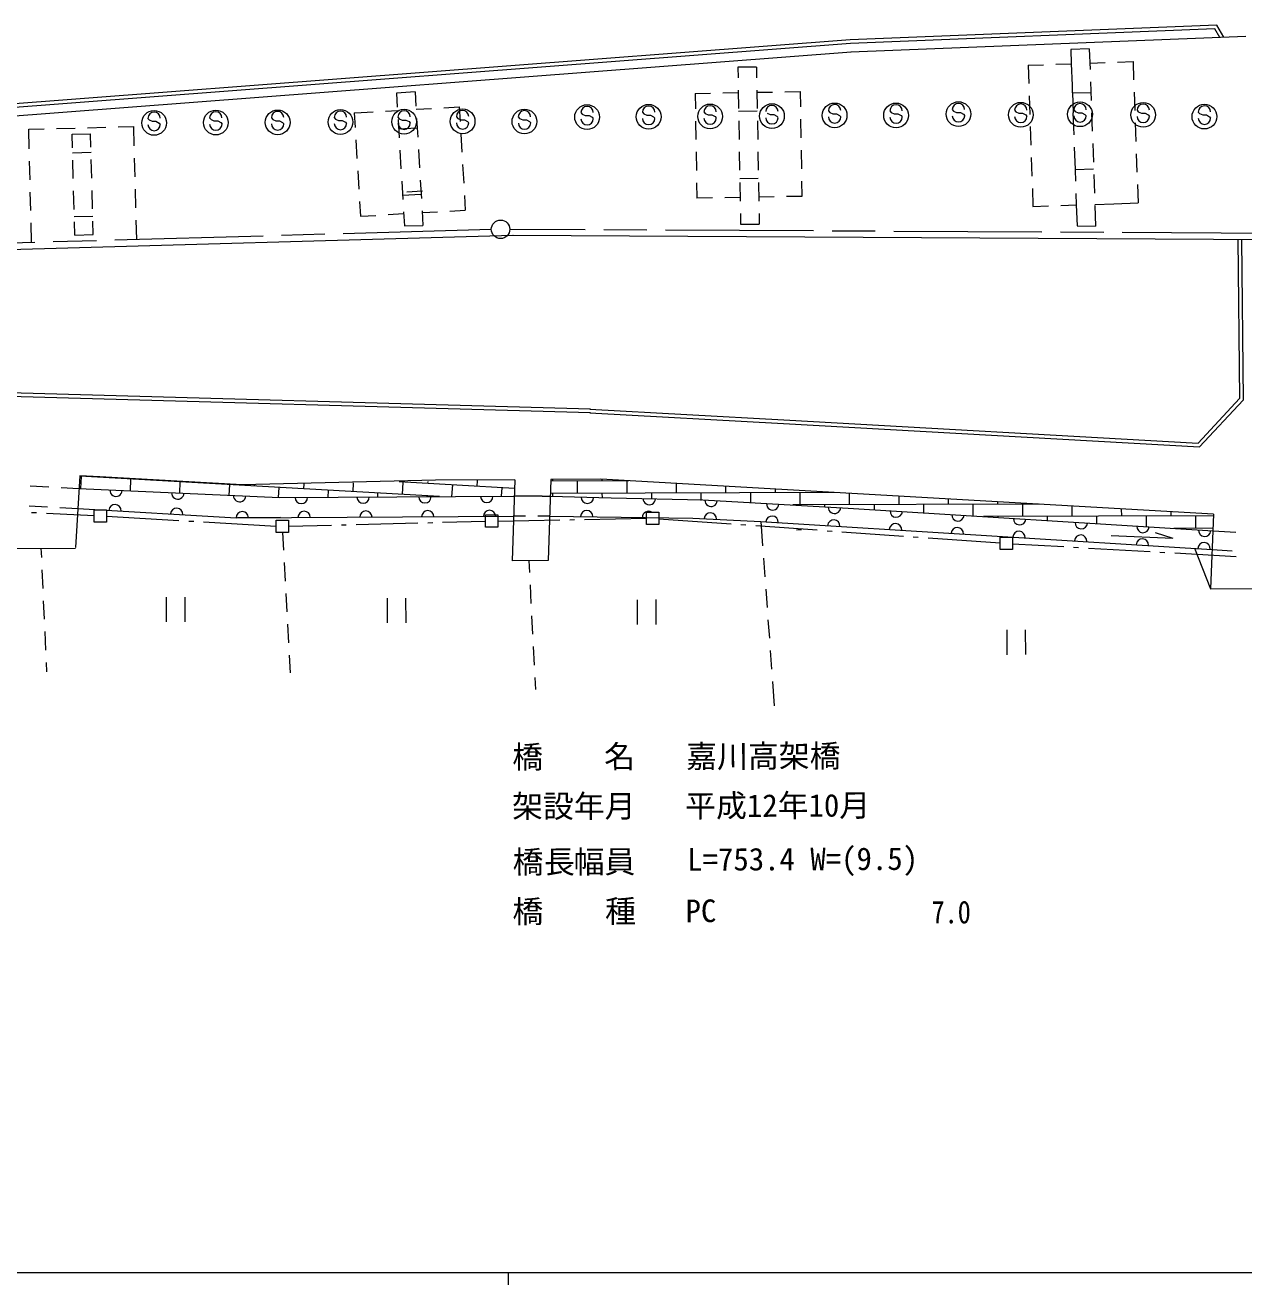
# Model space of a CAD drawing. Units: millimetres, scale not verified. Extents: x 40000 to 680000, y 20000 to 380000.
# Drawn here: x 228862 to 327580, y 204000 to 306050 of the extents above; entities that cross this region are included whole.
import ezdxf
from ezdxf.enums import TextEntityAlignment as Align

# ---------------------------------------------------------------- set-up
doc = ezdxf.new("R2010")
doc.units = ezdxf.units.MM
doc.header["$LTSCALE"] = 1000
doc.linetypes.add('CHAIN', pattern=[18.5, 12, -1.5, 3.5, -1.5])
for name, color, linetype, lineweight in [('M-BGD', 7, 'Continuous', 13), ('M-BMK', 2, 'CHAIN', 13), ('M-BMK-ROW', 30, 'Continuous', 13), ('M-BMK-SRVR', 3, 'Continuous', 13), ('M-STR-HTXT', 7, 'Continuous', 13), ('M-STR-STR1', 1, 'Continuous', 13), ('M-STR-STRC', 7, 'Continuous', 13), ('M-TTL-BAND', 7, 'Continuous', 13)]:
    doc.layers.add(name, color=color, linetype=linetype, lineweight=lineweight)
doc.styles.add('ＭＳ ゴシック', font='')
doc.styles.get('ＭＳ ゴシック').set_extended_font_data('MS Gothic')

msp = doc.modelspace()

# ---------------------------------------------------------------- linework, layer by layer
at = {"layer": 'M-BGD'}
for p, q in [((325396, 306050), (295703, 304866)), ((325227, 305749), (295714, 304566)), ((325630, 305059), (325227, 305749)), ((325970, 305070), (325396, 306050)), ((295703, 304866), (207448, 298094)), ((295724, 304566), (207469, 297794)), ((327098, 288709), (327222, 275799)), ((327398, 288700), (327533, 275680)), ((274653, 274938), (212119, 276696)), ((274644, 274637), (212110, 276396)), ((327222, 275799), (323879, 272192)), ((327533, 275680), (324001, 271882)), ((274594, 274637), (290291, 273769)), ((274603, 274937), (290310, 274070)), ((290291, 273769), (324001, 271882)), ((290310, 274070), (323879, 272192)), ((233286, 269548), (232946, 263737)), ((262428, 267855), (233276, 269507)), ((234909, 269453), (233286, 269548)), ((233407, 269498), (233350, 268506)), ((246429, 268801), (234909, 269453)), ((235410, 269425), (235410, 269385)), ((229270, 268743), (230768, 268657)), ((231766, 268599), (233220, 268516)), ((233220, 268516), (249458, 267780)), ((237404, 269271), (237357, 268330)), ((239407, 269198), (239407, 269158)), ((241401, 269045), (241354, 268143)), ((243404, 268971), (243404, 268931)), ((245408, 268818), (245361, 267966)), ((262093, 269186), (246429, 268801)), ((247411, 268815), (247401, 268705)), ((249405, 268591), (249358, 267780)), ((251427, 268899), (251408, 268478)), ((255443, 268972), (255405, 268251)), ((268505, 268516), (259149, 269045)), ((259459, 269026), (259402, 268025)), ((261472, 269083), (261463, 268913)), ((268523, 269228), (262093, 269186)), ((263466, 268800), (263409, 267858)), ((265488, 269167), (265460, 268686)), ((267463, 268573), (267426, 267882)), ((268523, 269228), (268305, 262667)), ((271447, 269238), (271229, 262687)), ((275503, 269262), (271447, 269238)), ((277757, 269139), (271448, 269117)), ((271577, 269238), (271578, 269118)), ((273581, 269125), (273584, 268123)), ((325131, 266447), (275503, 269262)), ((275584, 269252), (275584, 269132)), ((277587, 269139), (277591, 268137)), ((281594, 268922), (281597, 268151)), ((285601, 268695), (285603, 268164)), ((289608, 268469), (289609, 268178)), ((249458, 267780), (268477, 267885)), ((253402, 268365), (253374, 267804)), ((257409, 268138), (257390, 267827)), ((261406, 267911), (261406, 267851)), ((268447, 267855), (268517, 267926)), ((270731, 267903), (268477, 267885)), ((270731, 267903), (271402, 267885)), ((271372, 267845), (271442, 267916)), ((271402, 267885), (276340, 267762)), ((294407, 268195), (271411, 268116)), ((271581, 268116), (271582, 267876)), ((275587, 268130), (275589, 267770)), ((276340, 267762), (283762, 267587)), ((279594, 268144), (279595, 267663)), ((283600, 268158), (283602, 267547)), ((283762, 267587), (295543, 266926)), ((287606, 268171), (287609, 267390)), ((291612, 268185), (291616, 267183)), ((293615, 268242), (293616, 268192)), ((295619, 268129), (295622, 267197)), ((299626, 267902), (299628, 267211)), ((303633, 267675), (303635, 267225)), ((307640, 267439), (307641, 267238)), ((229176, 267116), (230673, 267028)), ((231671, 266969), (233125, 266883)), ((233125, 266883), (245948, 266136)), ((311066, 267250), (291045, 267181)), ((293619, 267190), (293620, 267020)), ((295543, 266926), (325085, 265085)), ((297625, 267204), (297627, 266773)), ((301631, 267218), (301634, 266527)), ((305638, 267231), (305641, 266280)), ((309644, 267245), (309647, 266244)), ((313651, 267099), (313654, 266257)), ((317658, 266872), (317660, 266271)), ((321665, 266645), (321666, 266285)), ((325131, 266447), (324891, 260397)), ((245948, 266136), (268423, 266263)), ((249533, 266158), (246048, 266136)), ((268393, 266222), (268463, 266293)), ((269385, 266266), (268423, 266263)), ((271347, 266273), (270385, 266269)), ((271317, 266243), (271387, 266313)), ((271347, 266273), (282946, 266122)), ((282946, 266122), (288445, 265830)), ((288445, 265830), (288591, 263856)), ((288445, 265830), (325021, 263582)), ((325131, 266297), (306482, 266233)), ((307644, 266237), (307644, 266157)), ((311650, 266251), (311652, 265910)), ((315657, 266264), (315659, 265663)), ((319663, 266278), (319666, 265417)), ((323669, 266292), (323673, 265290)), ((249698, 264947), (249777, 263512)), ((291332, 265179), (291743, 265181)), ((316834, 264716), (321842, 264483)), ((320409, 264938), (321842, 264483)), ((325085, 265295), (321920, 265284)), ((325085, 265085), (326941, 264965)), ((226506, 263655), (232926, 263687)), ((230141, 263678), (230176, 262911)), ((323588, 263677), (324891, 260397)), ((325021, 263582), (326630, 263477)), ((249833, 262514), (249916, 261016)), ((271229, 262687), (268305, 262667)), ((269657, 262681), (269707, 261703)), ((288665, 262858), (288776, 261363)), ((230220, 261912), (230286, 260414)), ((269758, 260705), (269835, 259207)), ((288849, 260365), (288960, 258869)), ((324891, 260397), (329649, 260423)), ((230331, 259415), (230397, 257916)), ((240281, 259706), (240288, 257703)), ((241783, 259711), (241790, 257708)), ((249971, 260018), (250054, 258520)), ((258179, 259627), (258186, 257624)), ((259682, 259632), (259688, 257629)), ((278441, 259506), (278448, 257503)), ((279944, 259511), (279951, 257508)), ((269887, 258208), (269964, 256710)), ((250110, 257521), (250193, 256024)), ((289034, 257872), (289144, 256376)), ((230442, 256917), (230508, 255419)), ((308377, 257055), (308384, 255052)), ((309879, 257060), (309886, 255057)), ((270015, 255711), (270092, 254213)), ((289218, 255379), (289329, 253883)), ((230552, 254420), (230586, 253653)), ((250248, 255025), (250328, 253591)), ((270143, 253215), (270193, 252237)), ((289402, 252886), (289548, 250911))]:
    msp.add_line(p, q, dxfattribs=at)
for centre, start, end in [((236225, 268376), 177.43291, 357.43291), ((241224, 268153), 177.43291, 357.43291), ((246232, 267929), 177.43291, 357.43291), ((251230, 267796), 180.30986, 0.30986), ((256238, 267823), 180.30986, 0.30986), ((261246, 267851), 180.30986, 0.30986), ((266254, 267878), 180.30986, 0.30986), ((274407, 267806), 178.60089, 358.60089), ((279415, 267692), 178.63082, 358.63082), ((284423, 267549), 176.78133, 356.78133), ((236130, 266713), 356.66676, 176.66676), ((241129, 266420), 356.66676, 176.66676), ((246449, 266147), 0.30986, 180.30986), ((251456, 266174), 0.30986, 180.30986), ((256464, 266192), 0.30986, 180.30986), ((261472, 266219), 0.30986, 180.30986), ((266480, 266246), 0.30986, 180.30986), ((274352, 266233), 359.21046, 179.21046), ((279360, 266170), 59.22026, 179.21046), ((284368, 266047), 357.06605, 177.06605), ((289422, 267266), 176.78133, 356.78133), ((294421, 266983), 176.78133, 356.78133), ((299420, 266679), 176.44578, 356.44578), ((304419, 266376), 176.44578, 356.44578), ((289367, 265784), 356.482, 176.482), ((294366, 265470), 356.482, 176.482), ((299365, 265167), 356.482, 176.482), ((304364, 264853), 356.482, 176.482), ((309418, 266063), 176.44578, 356.44578), ((314416, 265749), 176.44578, 356.44578), ((319415, 265436), 176.44578, 356.44578), ((309363, 264550), 356.482, 176.482), ((314362, 264247), 356.482, 176.482), ((319360, 263933), 356.482, 176.482), ((324414, 265132), 176.44578, 356.44578), ((324359, 263630), 356.482, 176.482)]:
    msp.add_arc(centre, 501, start, end, dxfattribs=at)
at = {"layer": 'M-BMK'}
for p, q in [((266620, 289493), (167935, 286701)), ((366729, 288985), (268123, 289508))]:
    msp.add_line(p, q, dxfattribs=at)
at = {"layer": 'M-BMK-ROW'}
for p, q in [((229379, 266579), (229779, 266558)), ((230578, 266517), (234439, 266316)), ((234438, 266787), (235439, 266791)), ((234441, 265786), (234438, 266787)), ((235439, 266791), (235443, 265789)), ((266149, 266375), (267150, 266378)), ((266152, 265373), (266149, 266375)), ((267150, 266378), (267154, 265377)), ((279188, 266600), (280190, 266603)), ((279192, 265598), (279188, 266600)), ((280190, 266603), (280193, 265602)), ((235443, 265789), (234441, 265786)), ((235441, 266260), (241320, 265925)), ((242118, 265879), (242518, 265856)), ((243316, 265811), (249195, 265476)), ((249194, 265946), (250195, 265950)), ((249197, 264945), (249194, 265946)), ((250195, 265950), (250199, 264948)), ((250197, 265459), (253675, 265547)), ((254475, 265568), (254875, 265578)), ((255674, 265598), (260673, 265725)), ((261473, 265745), (261872, 265756)), ((262672, 265776), (266150, 265864)), ((267154, 265377), (266152, 265373)), ((267152, 265878), (272171, 265970)), ((272971, 265985), (273371, 265992)), ((274171, 266007), (279190, 266099)), ((280193, 265602), (279192, 265598)), ((280192, 266063), (286042, 265648)), ((286840, 265592), (287239, 265564)), ((288037, 265507), (293024, 265154)), ((250199, 264948), (249197, 264945)), ((293822, 265098), (294221, 265069)), ((295019, 265013), (300007, 264660)), ((300805, 264603), (301204, 264575)), ((302002, 264518), (307852, 264104)), ((307850, 264565), (308852, 264568)), ((307854, 263563), (307850, 264565)), ((308852, 264568), (308855, 263567)), ((308855, 263567), (307854, 263563)), ((308854, 264037), (312998, 263804)), ((313796, 263759), (314196, 263736)), ((314995, 263691), (319987, 263409)), ((320785, 263364), (321185, 263342)), ((321983, 263297), (326975, 263015))]:
    msp.add_line(p, q, dxfattribs=at)
at = {"layer": 'M-BMK-SRVR'}
msp.add_circle((267371, 289515), 751, dxfattribs=at)
at = {"layer": 'M-STR-STR1'}
for p, q in [((327753, 305147), (295747, 303865)), ((315066, 304132), (313564, 304076)), ((315066, 304132), (315126, 302448)), ((295777, 303865), (207522, 297103)), ((313564, 304076), (313608, 302925)), ((317357, 303058), (318605, 303102)), ((318605, 303102), (318658, 301631)), ((288099, 302657), (286597, 302652)), ((286597, 302652), (286611, 301796)), ((288099, 302657), (288114, 301792)), ((310103, 302803), (311356, 302846)), ((310103, 302803), (310154, 301327)), ((312355, 302881), (313608, 302925)), ((313608, 302925), (313664, 301182)), ((315110, 302980), (316358, 303024)), ((313664, 301182), (313686, 300571)), ((315161, 301448), (315215, 299949)), ((260442, 300649), (258940, 300544)), ((258940, 300544), (259008, 299414)), ((260442, 300649), (260511, 299484)), ((283128, 300527), (284381, 300549)), ((283128, 300527), (283150, 299280)), ((285381, 300567), (286634, 300589)), ((286628, 300797), (286653, 299297)), ((288132, 300792), (288158, 299292)), ((288136, 300614), (289389, 300633)), ((290389, 300647), (291641, 300666)), ((291641, 300666), (291662, 299424)), ((310189, 300327), (310242, 298828)), ((313676, 300571), (315178, 300586)), ((313706, 300591), (313762, 298959)), ((318694, 300632), (318747, 299133)), ((256071, 298972), (257049, 299028)), ((258048, 299086), (259025, 299142)), ((260527, 299237), (261776, 299310)), ((262774, 299367), (264022, 299440)), ((264022, 299440), (264092, 298249)), ((286659, 299086), (288161, 299112)), ((255521, 298940), (256071, 298972)), ((255521, 298940), (255592, 297749)), ((259067, 298416), (259156, 296919)), ((260570, 298486), (260658, 296989)), ((283168, 298280), (283194, 296780)), ((286670, 298297), (286695, 296797)), ((288176, 298292), (288202, 296792)), ((291678, 298424), (291703, 296925)), ((313742, 298939), (313807, 297155)), ((315250, 298950), (315303, 297451)), ((318783, 298133), (318837, 296634)), ((229144, 297617), (230401, 297651)), ((229186, 296030), (229144, 297617)), ((231401, 297678), (232900, 297719)), ((232661, 297209), (234163, 297254)), ((232690, 296122), (232661, 297209)), ((233900, 297746), (235399, 297786)), ((234192, 296167), (234163, 297254)), ((236399, 297813), (237656, 297847)), ((237698, 296264), (237656, 297847)), ((259111, 297650), (260613, 297735)), ((264150, 297250), (264238, 295753)), ((310277, 297829), (310329, 296330)), ((255651, 296750), (255741, 295253)), ((260717, 295991), (260806, 294493)), ((313843, 296156), (313908, 294372)), ((315339, 296452), (315392, 294952)), ((229252, 293530), (229212, 295030)), ((232696, 295717), (234198, 295752)), ((232757, 293623), (232716, 295122)), ((234259, 293668), (234219, 295167)), ((237764, 293765), (237724, 295264)), ((259215, 295920), (259304, 294423)), ((283212, 295780), (283238, 294281)), ((286712, 295797), (286737, 294298)), ((288220, 295792), (288246, 294293)), ((291719, 295925), (291744, 294425)), ((310364, 295330), (310416, 293831)), ((318873, 295635), (318927, 294136)), ((255800, 294255), (255889, 292758)), ((264296, 294755), (264384, 293257)), ((315410, 294377), (313908, 294332)), ((313908, 294372), (313908, 294332)), ((313908, 294332), (313940, 293410)), ((315428, 293953), (315481, 292454)), ((259363, 293425), (259452, 291927)), ((260865, 293495), (260953, 291997)), ((283256, 293281), (283278, 292034)), ((288250, 293623), (286748, 293598)), ((286754, 293298), (286779, 291798)), ((288264, 293293), (288290, 291793)), ((291760, 293425), (291781, 292183)), ((318962, 293137), (319015, 291666)), ((229317, 291031), (229278, 292531)), ((232823, 291123), (232783, 292623)), ((234325, 291169), (234285, 292668)), ((237830, 291266), (237790, 292765)), ((259430, 292283), (260932, 292368)), ((259789, 292544), (261041, 292619)), ((264442, 292259), (264512, 291068)), ((284530, 292056), (283278, 292034)), ((286783, 292096), (285530, 292074)), ((289533, 292143), (288285, 292121)), ((291781, 292183), (290533, 292161)), ((310451, 292832), (310503, 291356)), ((313975, 292411), (314008, 291488)), ((255949, 291759), (256020, 290568)), ((259511, 290929), (259578, 289799)), ((261012, 290999), (261080, 289834)), ((261017, 290866), (262265, 290938)), ((263263, 290996), (264512, 291068)), ((310503, 291356), (311756, 291403)), ((312755, 291441), (314008, 291488)), ((314008, 291488), (314074, 289786)), ((315510, 291533), (317062, 291589)), ((315516, 291455), (315576, 289771)), ((317062, 291589), (319015, 291666)), ((229386, 288444), (229344, 290032)), ((232834, 290539), (234336, 290584)), ((232879, 289037), (232850, 290124)), ((234381, 289082), (234352, 290169)), ((237898, 288683), (237856, 290266)), ((256020, 290568), (257268, 290644)), ((258266, 290705), (259515, 290781)), ((259578, 289799), (261080, 289834)), ((286796, 290798), (286810, 289943)), ((286810, 289943), (288323, 289928)), ((288308, 290793), (288323, 289928)), ((168197, 286211), (268385, 289038)), ((232879, 289037), (234381, 289082)), ((268365, 289038), (368473, 288470)), ((314074, 289786), (315576, 289771))]:
    msp.add_line(p, q, dxfattribs=at)
at = {"layer": 'M-STR-STRC'}
for p, q in [((283845, 299027), (283955, 298897)), ((293930, 299121), (294041, 298982)), ((298908, 299108), (299009, 298979)), ((303966, 299216), (304066, 299086)), ((304066, 299086), (304317, 298977)), ((309014, 299163), (309114, 299033)), ((309114, 299033), (309365, 298924)), ((313811, 299200), (313912, 299070)), ((313912, 299070), (314162, 298960)), ((318929, 299157), (319030, 299027)), ((319030, 299027), (319281, 298918)), ((323888, 299014), (323998, 298884)), ((238806, 298502), (238907, 298372)), ((238907, 298372), (239157, 298263)), ((239157, 298263), (239458, 298264)), ((239458, 298264), (239709, 298124)), ((239709, 298124), (239809, 298004)), ((243804, 298539), (243914, 298399)), ((243914, 298399), (244155, 298290)), ((244155, 298290), (244455, 298291)), ((244455, 298291), (244706, 298161)), ((244706, 298161), (244807, 298042)), ((248811, 298556), (248922, 298416)), ((248922, 298416), (249173, 298307)), ((249173, 298307), (249473, 298308)), ((249473, 298308), (249714, 298179)), ((249714, 298179), (249815, 298059)), ((253899, 298584), (254000, 298444)), ((254000, 298444), (254251, 298334)), ((254251, 298334), (254551, 298335)), ((254551, 298335), (254802, 298206)), ((254802, 298206), (254903, 298086)), ((259057, 298611), (259158, 298471)), ((259158, 298471), (259409, 298362)), ((259409, 298362), (259709, 298363)), ((259709, 298363), (259960, 298234)), ((259960, 298234), (260061, 298114)), ((263795, 298638), (263905, 298498)), ((263905, 298498), (264156, 298388)), ((264156, 298388), (264457, 298389)), ((264457, 298389), (264697, 298260)), ((264697, 298260), (264798, 298140)), ((268803, 298625), (268913, 298485)), ((268913, 298485), (269164, 298376)), ((269164, 298376), (269464, 298377)), ((269464, 298377), (269705, 298247)), ((269705, 298247), (269816, 298127)), ((273879, 298973), (273990, 298843)), ((273990, 298843), (274231, 298733)), ((274231, 298733), (274541, 298734)), ((274541, 298734), (274782, 298595)), ((274782, 298595), (274883, 298485)), ((278867, 299000), (278968, 298870)), ((278968, 298870), (279218, 298761)), ((279218, 298761), (279519, 298762)), ((279519, 298762), (279770, 298622)), ((279770, 298622), (279870, 298512)), ((283955, 298897), (284196, 298788)), ((284196, 298788), (284497, 298789)), ((284497, 298789), (284747, 298649)), ((284747, 298649), (284848, 298539)), ((288963, 298924), (289204, 298815)), ((289204, 298815), (289504, 298816)), ((289504, 298816), (289755, 298676)), ((289755, 298676), (289856, 298567)), ((294041, 298982), (294292, 298872)), ((294292, 298872), (294592, 298873)), ((294592, 298873), (294833, 298744)), ((294833, 298744), (294933, 298624)), ((299009, 298979), (299259, 298869)), ((299259, 298869), (299560, 298870)), ((299560, 298870), (299811, 298731)), ((299811, 298731), (299911, 298621)), ((304317, 298977), (304617, 298978)), ((304617, 298978), (304868, 298838)), ((304868, 298838), (304969, 298719)), ((309365, 298924), (309666, 298925)), ((309666, 298925), (309916, 298786)), ((309916, 298786), (310017, 298666)), ((314162, 298960), (314463, 298961)), ((314463, 298961), (314714, 298822)), ((314714, 298822), (314814, 298712)), ((319281, 298918), (319581, 298919)), ((319581, 298919), (319832, 298779)), ((319832, 298779), (319933, 298660)), ((323998, 298884), (324249, 298775)), ((324249, 298775), (324549, 298776)), ((324549, 298776), (324790, 298636)), ((324790, 298636), (324891, 298516))]:
    msp.add_line(p, q, dxfattribs=at)
for centre in [(239308, 298133), (244306, 298160), (249313, 298177), (254401, 298205), (259559, 298232), (264297, 298259), (269305, 298246), (274381, 298604), (279369, 298631), (284347, 298658), (289355, 298685), (294432, 298743), (299410, 298740), (304468, 298847), (309516, 298794), (314313, 298831), (319431, 298788), (324390, 298645)]:
    msp.add_circle(centre, 1002, dxfattribs=at)
for centre, start, end in [((244304, 298541), 0.30986, 180.30986), ((249312, 298558), 0.30986, 180.30986), ((254400, 298585), 0.30986, 180.30986), ((259558, 298613), 0.30986, 180.30986), ((264295, 298639), 0.30986, 180.30986), ((269303, 298626), 0.30986, 180.30986), ((274380, 298974), 0.30986, 180.30986), ((279368, 299001), 0.30986, 180.30986), ((284345, 299028), 0.30986, 180.30986), ((289353, 299056), 0.30986, 180.30986), ((294431, 299123), 0.30986, 180.30986), ((299409, 299110), 0.30986, 180.30986), ((304466, 299218), 0.30986, 180.30986), ((309514, 299165), 0.30986, 180.30986), ((314312, 299201), 0.30986, 180.30986), ((319430, 299159), 0.30986, 180.30986), ((324388, 299015), 0.30986, 180.30986), ((239307, 298504), 0.30986, 180.30986), ((239308, 298003), 180.30986, 0.30986), ((244306, 298040), 180.30986, 0.30986), ((249314, 298057), 180.30986, 0.30986), ((254402, 298085), 180.30986, 0.30986), ((259560, 298112), 180.30986, 0.30986), ((264297, 298138), 180.30986, 0.30986), ((269315, 298126), 180.30986, 0.30986), ((274382, 298474), 180.30986, 0.30986), ((279369, 298501), 180.30986, 0.30986), ((284347, 298528), 180.30986, 0.30986), ((289355, 298555), 180.30986, 0.30986), ((294433, 298622), 180.30986, 0.30986), ((299411, 298609), 180.30986, 0.30986), ((304468, 298717), 180.30986, 0.30986), ((309516, 298664), 180.30986, 0.30986), ((314314, 298700), 180.30986, 0.30986), ((319432, 298658), 180.30986, 0.30986), ((324390, 298515), 180.30986, 0.30986)]:
    msp.add_arc(centre, 501, start, end, dxfattribs=at)
at = {"layer": 'M-TTL-BAND'}
for p, q in [((40000, 205000), (579000, 205000)), ((268000, 205000), (268000, 204000))]:
    msp.add_line(p, q, dxfattribs=at)

# ---------------------------------------------------------------- texts
at = {"layer": 'M-STR-HTXT', "style": 'ＭＳ ゴシック'}
for s, p in [('名', (275766, 245325)), ('嘉川高架橋', (282416, 245348)), ('橋', (268324, 245299)), ('架設年月', (268308, 241293)), ('平成12年10月', (282330, 241341)), ('橋', (268353, 236786)), ('長', (270897, 236795)), ('幅', (273291, 236803)), ('員', (275795, 236812)), ('L=753.4 W=(9.5)', (282495, 237003)), ('橋\u3000\u3000種', (268337, 232780)), ('PC', (282359, 232828))]:
    msp.add_text(s, height=1833, rotation=0.196, dxfattribs=at).set_placement(p, align=Align.BOTTOM_LEFT)
at = {"layer": 'M-STR-HTXT', "style": 'ＭＳ ゴシック', "width": 0.85}
msp.add_text('7.0', height=1833, rotation=0.196, dxfattribs=at).set_placement((302290, 232724), align=Align.BOTTOM_LEFT)

doc.saveas('drawing.dxf')
